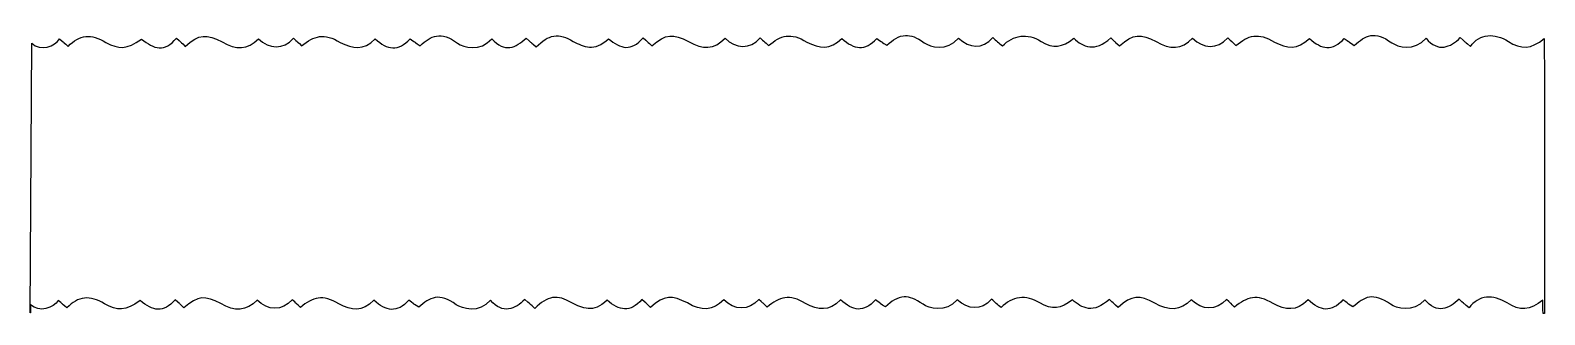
# Model space of a CAD drawing. Header units: centimetres. Extents: x -6.7 to 6.7, y -1.2 to 1.3.
import ezdxf

# ---------------------------------------------------------------- set-up
doc = ezdxf.new("R2010")
doc.units = ezdxf.units.CM
doc.header["$MEASUREMENT"] = 0
doc.layers.add('Layer 1', color=7, linetype='Continuous')

msp = doc.modelspace()

# ---------------------------------------------------------------- linework, layer by layer
at = {"layer": 'Layer 1'}
msp.add_open_spline([(1.04469, 1.22902), (0.98423, 1.22676), (0.93367, 1.1907), (0.87933, 1.14138), (0.87933, 1.14138), (0.79225, 1.19612), (0.87773, 1.14314), (0.79003, 1.20256), (0.79003, 1.20256), (0.68644, 1.0872), (0.58975, 1.10356), (0.48245, 1.20256), (0.48245, 1.20256), (0.37434, 1.09562), (0.28613, 1.11467), (0.17239, 1.17031), (0.17239, 1.17031), (0.02766, 1.25804), (-0.05619, 1.23037), (-0.16826, 1.13972), (-0.16826, 1.13972), (-0.23955, 1.20851), (-0.16731, 1.13887), (-0.24019, 1.20752), (-0.24019, 1.20752), (-0.33322, 1.10379), (-0.45633, 1.11088), (-0.55108, 1.20339), (-0.55108, 1.20339), (-0.64837, 1.10506), (-0.75001, 1.10053), (-0.87354, 1.17528), (-0.87354, 1.17528), (-1.01125, 1.24399), (-1.07397, 1.24794), (-1.19848, 1.13559), (-1.19848, 1.13559), (-1.27618, 1.20934), (-1.19601, 1.13492), (-1.27537, 1.20752), (-1.27537, 1.20752), (-1.3821, 1.08381), (-1.47299, 1.10933), (-1.58377, 1.20008), (-1.58377, 1.20008), (-1.70932, 1.0807), (-1.79966, 1.1304), (-1.89466, 1.17528), (-1.89466, 1.17528), (-2.02308, 1.25518), (-2.11363, 1.23734), (-2.22126, 1.12732), (-2.22126, 1.12732), (-2.30982, 1.20476), (-2.22057, 1.12483), (-2.31056, 1.20587), (-2.31056, 1.20587), (-2.39967, 1.11877), (-2.50426, 1.07202), (-2.614, 1.20008), (-2.614, 1.20008), (-2.71695, 1.07868), (-2.86772, 1.1255), (-2.91744, 1.16039), (-2.91744, 1.16039), (-3.06903, 1.27079), (-3.15155, 1.22575), (-3.24817, 1.13807), (-3.24817, 1.13807), (-3.33525, 1.19281), (-3.24977, 1.13983), (-3.33747, 1.19925), (-3.33747, 1.19925), (-3.44106, 1.08389), (-3.53857, 1.10025), (-3.64587, 1.19925), (-3.64587, 1.19925), (-3.75398, 1.09231), (-3.84136, 1.11136), (-3.9551, 1.167), (-3.9551, 1.167), (-4.09983, 1.25473), (-4.18451, 1.22706), (-4.29658, 1.13641), (-4.29658, 1.13641), (-4.36787, 1.2052), (-4.2948, 1.13556), (-4.36769, 1.20421), (-4.36769, 1.20421), (-4.46072, 1.10048), (-4.58383, 1.10757), (-4.67858, 1.20008), (-4.67858, 1.20008), (-4.77587, 1.10175), (-4.87751, 1.09722), (-5.00104, 1.17197), (-5.00104, 1.17197), (-5.13875, 1.24068), (-5.20147, 1.24463), (-5.32598, 1.13228), (-5.32598, 1.13228), (-5.40368, 1.20603), (-5.32433, 1.13161), (-5.4037, 1.20421), (-5.4037, 1.20421), (-5.51043, 1.0805), (-5.60132, 1.10602), (-5.7121, 1.19677), (-5.7121, 1.19677), (-5.84575, 1.10361), (-5.91322, 1.10468), (-6.0296, 1.16783), (-6.0296, 1.16783), (-6.15748, 1.24784), (-6.26297, 1.23599), (-6.36116, 1.13228), (-6.36116, 1.13228), (-6.43736, 1.19577), (-6.35996, 1.13041), (-6.43723, 1.19843), (-6.43723, 1.19843), (-6.47818, 1.13025), (-6.60792, 1.08668), (-6.6828, 1.1604), (-6.6828, 1.1604), (-6.6828, 1.1604), (-6.69686, -1.22333), (-6.69686, -1.22333), (-6.69686, -1.22333), (-6.69631, -1.22333), (-6.69576, -1.22333), (-6.69521, -1.22333), (-6.69521, -1.22333), (-6.69521, -1.22333), (-6.69438, -1.15057), (-6.69438, -1.15057), (-6.69438, -1.15057), (-6.6195, -1.22429), (-6.48976, -1.18071), (-6.44881, -1.11254), (-6.44881, -1.11254), (-6.37154, -1.18056), (-6.44894, -1.11519), (-6.37274, -1.17869), (-6.37274, -1.17869), (-6.27455, -1.07497), (-6.16906, -1.06313), (-6.04118, -1.14314), (-6.04118, -1.14314), (-5.9248, -1.20629), (-5.85733, -1.20736), (-5.72368, -1.1142), (-5.72368, -1.1142), (-5.61289, -1.20494), (-5.52201, -1.23047), (-5.41528, -1.10676), (-5.41528, -1.10676), (-5.33591, -1.17937), (-5.41526, -1.10495), (-5.33756, -1.17869), (-5.33756, -1.17869), (-5.21305, -1.06634), (-5.15033, -1.07029), (-5.01262, -1.139), (-5.01262, -1.139), (-4.88909, -1.21375), (-4.78745, -1.20922), (-4.69016, -1.11089), (-4.69016, -1.11089), (-4.59541, -1.2034), (-4.4723, -1.21048), (-4.37927, -1.10676), (-4.37927, -1.10676), (-4.30639, -1.17541), (-4.37946, -1.10577), (-4.30816, -1.17456), (-4.30816, -1.17456), (-4.19609, -1.08391), (-4.11141, -1.05624), (-3.96668, -1.14397), (-3.96668, -1.14397), (-3.85294, -1.19961), (-3.76556, -1.21866), (-3.65745, -1.11172), (-3.65745, -1.11172), (-3.55015, -1.21072), (-3.45264, -1.22708), (-3.34905, -1.11172), (-3.34905, -1.11172), (-3.26135, -1.17114), (-3.34683, -1.11817), (-3.25975, -1.1729), (-3.25975, -1.1729), (-3.16314, -1.08522), (-3.08061, -1.04018), (-2.92902, -1.15058), (-2.92902, -1.15058), (-2.87929, -1.18548), (-2.72853, -1.23229), (-2.62558, -1.11089), (-2.62558, -1.11089), (-2.51584, -1.23896), (-2.41124, -1.19221), (-2.32214, -1.1051), (-2.32214, -1.1051), (-2.23215, -1.18614), (-2.3214, -1.10621), (-2.23284, -1.18365), (-2.23284, -1.18365), (-2.12521, -1.07363), (-2.03467, -1.0558), (-1.90624, -1.13569), (-1.90624, -1.13569), (-1.81124, -1.18057), (-1.7209, -1.23027), (-1.59535, -1.11089), (-1.59535, -1.11089), (-1.48456, -1.20163), (-1.39368, -1.22716), (-1.28695, -1.10345), (-1.28695, -1.10345), (-1.20758, -1.17606), (-1.28776, -1.10164), (-1.21006, -1.17538), (-1.21006, -1.17538), (-1.08555, -1.06303), (-1.02283, -1.06698), (-0.88512, -1.13569), (-0.88512, -1.13569), (-0.76159, -1.21044), (-0.65995, -1.20591), (-0.56266, -1.10758), (-0.56266, -1.10758), (-0.46791, -1.20009), (-0.3448, -1.20717), (-0.25177, -1.10345), (-0.25177, -1.10345), (-0.17889, -1.1721), (-0.25113, -1.10246), (-0.17984, -1.17125), (-0.17984, -1.17125), (-0.06777, -1.0806), (0.01608, -1.05293), (0.16081, -1.14066), (0.16081, -1.14066), (0.27455, -1.1963), (0.36276, -1.21535), (0.47087, -1.10841), (0.47087, -1.10841), (0.57817, -1.20741), (0.67486, -1.22377), (0.77845, -1.10841), (0.77845, -1.10841), (0.86615, -1.16783), (0.78067, -1.11486), (0.86775, -1.16959), (0.86775, -1.16959), (0.9221, -1.12027), (0.97266, -1.08421), (1.03311, -1.08195), (1.03311, -1.08195), (1.08013, -1.08019), (1.13298, -1.09897), (1.1993, -1.14727), (1.1993, -1.14727), (1.24903, -1.18217), (1.39897, -1.22816), (1.50192, -1.10676), (1.50192, -1.10676), (1.60541, -1.19548), (1.70824, -1.20682), (1.80619, -1.1018), (1.80619, -1.1018), (1.83335, -1.12697), (1.86109, -1.15176), (1.8897, -1.17539), (1.8897, -1.17539), (1.98805, -1.07898), (2.10914, -1.05696), (2.232, -1.13488), (2.232, -1.13488), (2.34061, -1.20217), (2.41934, -1.18721), (2.52221, -1.10759), (2.52221, -1.10759), (2.60302, -1.18243), (2.70819, -1.23498), (2.84798, -1.10346), (2.84798, -1.10346), (2.92735, -1.17607), (2.84717, -1.10165), (2.92487, -1.17539), (2.92487, -1.17539), (3.04938, -1.06304), (3.1121, -1.06699), (3.24981, -1.1357), (3.24981, -1.1357), (3.37334, -1.21045), (3.47498, -1.20592), (3.57227, -1.10759), (3.57227, -1.10759), (3.66702, -1.2001), (3.79013, -1.20718), (3.88316, -1.10346), (3.88316, -1.10346), (3.95604, -1.17211), (3.8838, -1.10247), (3.95509, -1.17126), (3.95509, -1.17126), (4.06716, -1.08061), (4.15101, -1.05294), (4.29574, -1.14067), (4.29574, -1.14067), (4.40948, -1.19631), (4.49769, -1.21536), (4.6058, -1.10842), (4.6058, -1.10842), (4.7131, -1.20742), (4.80979, -1.22378), (4.91338, -1.10842), (4.91338, -1.10842), (5.00108, -1.16784), (4.9156, -1.11487), (5.00268, -1.1696), (5.00268, -1.1696), (5.09929, -1.08192), (5.18264, -1.03688), (5.33424, -1.14728), (5.33424, -1.14728), (5.38397, -1.18218), (5.53391, -1.22817), (5.63686, -1.10677), (5.63686, -1.10677), (5.7466, -1.23484), (5.8512, -1.18891), (5.9403, -1.10181), (5.9403, -1.10181), (6.03029, -1.18285), (5.94104, -1.10209), (6.0296, -1.17953), (6.0296, -1.17953), (6.11589, -1.06176), (6.23962, -1.05905), (6.36694, -1.13488), (6.36694, -1.13488), (6.47305, -1.20866), (6.57016, -1.20399), (6.68196, -1.10925), (6.68196, -1.10925), (6.68243, -1.12918), (6.68328, -1.17877), (6.68361, -1.22914), (6.68361, -1.22914), (6.68802, -1.22914), (6.69243, -1.22914), (6.69684, -1.22914), (6.69684, -1.22914), (6.69476, -1.02363), (6.69842, 0.99499), (6.69353, 1.20172), (6.69353, 1.20172), (6.58173, 1.10698), (6.48462, 1.10231), (6.37851, 1.17609), (6.37851, 1.17609), (6.25119, 1.25193), (6.12746, 1.24921), (6.04117, 1.13144), (6.04117, 1.13144), (5.95261, 1.20888), (6.04186, 1.12813), (5.95187, 1.20916), (5.95187, 1.20916), (5.86276, 1.12206), (5.75817, 1.07613), (5.64843, 1.2042), (5.64843, 1.2042), (5.54548, 1.0828), (5.39554, 1.12879), (5.34581, 1.16369), (5.34581, 1.16369), (5.19422, 1.27409), (5.11087, 1.22905), (5.01425, 1.14137), (5.01425, 1.14137), (4.92717, 1.19611), (5.01265, 1.14313), (4.92495, 1.20255), (4.92495, 1.20255), (4.82136, 1.08719), (4.72467, 1.10355), (4.61737, 1.20255), (4.61737, 1.20255), (4.50926, 1.09561), (4.42105, 1.11466), (4.30731, 1.1703), (4.30731, 1.1703), (4.16258, 1.25803), (4.07873, 1.23036), (3.96666, 1.13971), (3.96666, 1.13971), (3.89537, 1.2085), (3.96761, 1.13886), (3.89473, 1.20751), (3.89473, 1.20751), (3.8017, 1.10378), (3.67859, 1.11087), (3.58384, 1.20338), (3.58384, 1.20338), (3.48655, 1.10505), (3.38491, 1.10052), (3.26138, 1.17527), (3.26138, 1.17527), (3.12367, 1.24398), (3.06095, 1.24793), (2.93644, 1.13558), (2.93644, 1.13558), (2.85874, 1.20933), (2.93891, 1.13491), (2.85955, 1.20751), (2.85955, 1.20751), (2.71976, 1.07598), (2.61377, 1.12854), (2.53295, 1.20338), (2.53295, 1.20338), (2.43007, 1.12376), (2.35218, 1.1088), (2.24356, 1.17609), (2.24356, 1.17609), (2.12069, 1.254), (1.9996, 1.23198), (1.90126, 1.13558), (1.90126, 1.13558), (1.87265, 1.1592), (1.84491, 1.184), (1.81775, 1.20917), (1.81775, 1.20917), (1.7198, 1.10415), (1.61696, 1.11549), (1.51348, 1.20421), (1.51348, 1.20421), (1.41053, 1.08281), (1.26059, 1.1288), (1.21086, 1.1637), (1.21086, 1.1637), (1.14456, 1.212), (1.09171, 1.23078), (1.04469, 1.22902)], degree=3, knots=[0, 0, 0, 0, 0.00884956, 0.00884956, 0.00884956, 0.00884956, 0.01769912, 0.01769912, 0.01769912, 0.01769912, 0.02654867, 0.02654867, 0.02654867, 0.02654867, 0.03539823, 0.03539823, 0.03539823, 0.03539823, 0.04424779, 0.04424779, 0.04424779, 0.04424779, 0.05309735, 0.05309735, 0.05309735, 0.05309735, 0.0619469, 0.0619469, 0.0619469, 0.0619469, 0.07079646, 0.07079646, 0.07079646, 0.07079646, 0.07964602, 0.07964602, 0.07964602, 0.07964602, 0.08849558, 0.08849558, 0.08849558, 0.08849558, 0.09734513, 0.09734513, 0.09734513, 0.09734513, 0.10619469, 0.10619469, 0.10619469, 0.10619469, 0.11504425, 0.11504425, 0.11504425, 0.11504425, 0.12389381, 0.12389381, 0.12389381, 0.12389381, 0.13274336, 0.13274336, 0.13274336, 0.13274336, 0.14159292, 0.14159292, 0.14159292, 0.14159292, 0.15044248, 0.15044248, 0.15044248, 0.15044248, 0.15929204, 0.15929204, 0.15929204, 0.15929204, 0.16814159, 0.16814159, 0.16814159, 0.16814159, 0.17699115, 0.17699115, 0.17699115, 0.17699115, 0.18584071, 0.18584071, 0.18584071, 0.18584071, 0.19469027, 0.19469027, 0.19469027, 0.19469027, 0.20353982, 0.20353982, 0.20353982, 0.20353982, 0.21238938, 0.21238938, 0.21238938, 0.21238938, 0.22123894, 0.22123894, 0.22123894, 0.22123894, 0.2300885, 0.2300885, 0.2300885, 0.2300885, 0.23893805, 0.23893805, 0.23893805, 0.23893805, 0.24778761, 0.24778761, 0.24778761, 0.24778761, 0.25663717, 0.25663717, 0.25663717, 0.25663717, 0.26548673, 0.26548673, 0.26548673, 0.26548673, 0.27433628, 0.27433628, 0.27433628, 0.27433628, 0.28318584, 0.28318584, 0.28318584, 0.28318584, 0.2920354, 0.2920354, 0.2920354, 0.2920354, 0.30088496, 0.30088496, 0.30088496, 0.30088496, 0.30973451, 0.30973451, 0.30973451, 0.30973451, 0.31858407, 0.31858407, 0.31858407, 0.31858407, 0.32743363, 0.32743363, 0.32743363, 0.32743363, 0.33628319, 0.33628319, 0.33628319, 0.33628319, 0.34513274, 0.34513274, 0.34513274, 0.34513274, 0.3539823, 0.3539823, 0.3539823, 0.3539823, 0.36283186, 0.36283186, 0.36283186, 0.36283186, 0.37168142, 0.37168142, 0.37168142, 0.37168142, 0.38053097, 0.38053097, 0.38053097, 0.38053097, 0.38938053, 0.38938053, 0.38938053, 0.38938053, 0.39823009, 0.39823009, 0.39823009, 0.39823009, 0.40707965, 0.40707965, 0.40707965, 0.40707965, 0.4159292, 0.4159292, 0.4159292, 0.4159292, 0.42477876, 0.42477876, 0.42477876, 0.42477876, 0.43362832, 0.43362832, 0.43362832, 0.43362832, 0.44247788, 0.44247788, 0.44247788, 0.44247788, 0.45132743, 0.45132743, 0.45132743, 0.45132743, 0.46017699, 0.46017699, 0.46017699, 0.46017699, 0.46902655, 0.46902655, 0.46902655, 0.46902655, 0.47787611, 0.47787611, 0.47787611, 0.47787611, 0.48672566, 0.48672566, 0.48672566, 0.48672566, 0.49557522, 0.49557522, 0.49557522, 0.49557522, 0.50442478, 0.50442478, 0.50442478, 0.50442478, 0.51327434, 0.51327434, 0.51327434, 0.51327434, 0.52212389, 0.52212389, 0.52212389, 0.52212389, 0.53097345, 0.53097345, 0.53097345, 0.53097345, 0.53982301, 0.53982301, 0.53982301, 0.53982301, 0.54867257, 0.54867257, 0.54867257, 0.54867257, 0.55752212, 0.55752212, 0.55752212, 0.55752212, 0.56637168, 0.56637168, 0.56637168, 0.56637168, 0.57522124, 0.57522124, 0.57522124, 0.57522124, 0.5840708, 0.5840708, 0.5840708, 0.5840708, 0.59292035, 0.59292035, 0.59292035, 0.59292035, 0.60176991, 0.60176991, 0.60176991, 0.60176991, 0.61061947, 0.61061947, 0.61061947, 0.61061947, 0.61946903, 0.61946903, 0.61946903, 0.61946903, 0.62831858, 0.62831858, 0.62831858, 0.62831858, 0.63716814, 0.63716814, 0.63716814, 0.63716814, 0.6460177, 0.6460177, 0.6460177, 0.6460177, 0.65486726, 0.65486726, 0.65486726, 0.65486726, 0.66371681, 0.66371681, 0.66371681, 0.66371681, 0.67256637, 0.67256637, 0.67256637, 0.67256637, 0.68141593, 0.68141593, 0.68141593, 0.68141593, 0.69026549, 0.69026549, 0.69026549, 0.69026549, 0.69911504, 0.69911504, 0.69911504, 0.69911504, 0.7079646, 0.7079646, 0.7079646, 0.7079646, 0.71681416, 0.71681416, 0.71681416, 0.71681416, 0.72566372, 0.72566372, 0.72566372, 0.72566372, 0.73451327, 0.73451327, 0.73451327, 0.73451327, 0.74336283, 0.74336283, 0.74336283, 0.74336283, 0.75221239, 0.75221239, 0.75221239, 0.75221239, 0.76106195, 0.76106195, 0.76106195, 0.76106195, 0.7699115, 0.7699115, 0.7699115, 0.7699115, 0.77876106, 0.77876106, 0.77876106, 0.77876106, 0.78761062, 0.78761062, 0.78761062, 0.78761062, 0.79646018, 0.79646018, 0.79646018, 0.79646018, 0.80530973, 0.80530973, 0.80530973, 0.80530973, 0.81415929, 0.81415929, 0.81415929, 0.81415929, 0.82300885, 0.82300885, 0.82300885, 0.82300885, 0.83185841, 0.83185841, 0.83185841, 0.83185841, 0.84070796, 0.84070796, 0.84070796, 0.84070796, 0.84955752, 0.84955752, 0.84955752, 0.84955752, 0.85840708, 0.85840708, 0.85840708, 0.85840708, 0.86725664, 0.86725664, 0.86725664, 0.86725664, 0.87610619, 0.87610619, 0.87610619, 0.87610619, 0.88495575, 0.88495575, 0.88495575, 0.88495575, 0.89380531, 0.89380531, 0.89380531, 0.89380531, 0.90265487, 0.90265487, 0.90265487, 0.90265487, 0.91150442, 0.91150442, 0.91150442, 0.91150442, 0.92035398, 0.92035398, 0.92035398, 0.92035398, 0.92920354, 0.92920354, 0.92920354, 0.92920354, 0.9380531, 0.9380531, 0.9380531, 0.9380531, 0.94690265, 0.94690265, 0.94690265, 0.94690265, 0.95575221, 0.95575221, 0.95575221, 0.95575221, 0.96460177, 0.96460177, 0.96460177, 0.96460177, 0.97345133, 0.97345133, 0.97345133, 0.97345133, 0.98230088, 0.98230088, 0.98230088, 0.98230088, 1, 1, 1, 1], dxfattribs=at)

doc.saveas('drawing.dxf')
